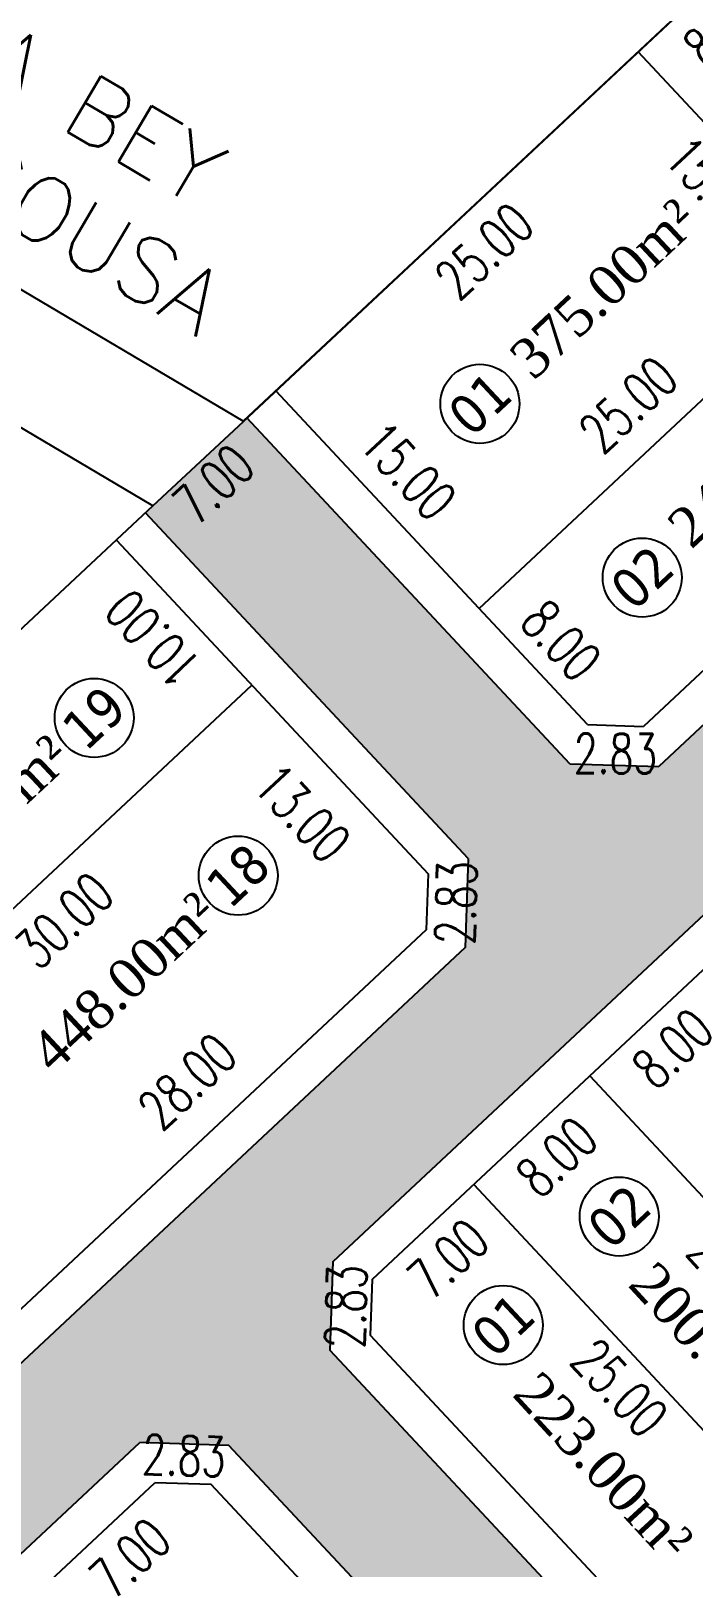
# Model space of a CAD drawing. Header units: metres. Extents: x 437145 to 438174, y 9614495 to 9615043.
# Drawn here: x 437400.5 to 437433.9, y 9614847.4 to 9614924.8 of the extents above; entities that cross this region are included whole.
import ezdxf

# ---------------------------------------------------------------- set-up
doc = ezdxf.new("R2010")
doc.units = ezdxf.units.M
doc.header["$PDMODE"] = 35
doc.header["$PDSIZE"] = 0.1
for name, color, linetype in [('ADUTORA', 90, 'Continuous'), ('COTAS', 10, 'Continuous'), ('Layer3', 1, 'Continuous'), ('M_FIO', 32, 'Continuous'), ('ÁREA', 7, 'Continuous')]:
    doc.layers.add(name, color=color, linetype=linetype)
doc.styles.add('COTAS', font='romans.shx', dxfattribs={"width": 0.7})
doc.styles.add('symplex', font='simplex.shx', dxfattribs={"bigfont": 'bigfont.shx'})
doc.styles.add('tahoma', font='tahoma.ttf')
doc.styles.add('ÁREA', font='times.ttf', dxfattribs={"height": 2})
doc.dimstyles.new('C-75', dxfattribs={"dimtxt": 2, "dimasz": 0.2, "dimexe": 0, "dimexo": 0, "dimgap": 1, "dimtad": 0, "dimzin": 4, "dimdsep": 46, "dimtxsty": 'COTAS', "dimblk1": 'BOL-COT', "dimblk2": 'BOL-COT', "dimsah": 1, "dimcen": 0.1, "dimse1": 1, "dimse2": 1, "dimsd1": 1, "dimsd2": 1, "dimclrd": 8, "dimclre": 256, "dimaunit": 1, "dimadec": 3, "dimazin": 0, "dimtfac": 0.5, "dimtix": 1, "dimtmove": 0, "dimatfit": 3, "dimldrblk": 'BOL-COT', "dimfxl": 1, "dimtolj": 1, "dimtzin": 0, "dimarcsym": 0})

# ---------------------------------------------------------------- blocks, each defined once
blk = doc.blocks.new('*D18')
at = {"layer": 'Defpoints', "color": 0, "transparency": 16777216}
for p in [(2711.258, 1186.005), (2736.258, 1186.006), (2736.258, 1184.53)]:
    blk.add_point(p, dxfattribs=at)
at = {"layer": 'Layer3', "transparency": 16777216, "insert": (2723.758, 1184.53), "char_height": 2, "attachment_point": 5, "rotation": 0.00204, "style": 'COTAS'}
blk.add_mtext('\\A1;25.00', dxfattribs=at)
blk = doc.blocks.new('BOL-COT')
at = {"layer": 'COTAS'}
for p, q in [((-2, 0), (2, 0)), ((0, -3), (0, 3))]:
    blk.add_line(p, q, dxfattribs=at)
blk.add_circle((0, 0), 0.4, dxfattribs=at)
blk = doc.blocks.new('*D19')
at = {"layer": 'Defpoints', "color": 0, "transparency": 16777216}
for p in [(2736.272, 1173.924), (2711.272, 1171.553), (2736.272, 1171.554)]:
    blk.add_point(p, dxfattribs=at)
at = {"layer": 'Layer3', "transparency": 16777216, "insert": (2723.772, 1173.923), "char_height": 2, "attachment_point": 5, "rotation": 0.00204, "style": 'COTAS'}
blk.add_mtext('\\A1;25.00', dxfattribs=at)
blk = doc.blocks.new('*D20')
at = {"layer": 'Defpoints', "color": 0, "transparency": 16777216}
for p in [(2736.272, 1163.833), (2713.272, 1161.553), (2736.272, 1161.554)]:
    blk.add_point(p, dxfattribs=at)
at = {"layer": 'Layer3', "transparency": 16777216, "insert": (2724.772, 1163.832), "char_height": 2, "attachment_point": 5, "rotation": 0.00204, "style": 'COTAS'}
blk.add_mtext('\\A1;23.00', dxfattribs=at)
blk = doc.blocks.new('*D21')
at = {"layer": 'Defpoints', "color": 0, "transparency": 16777216}
for p in [(2736.271, 1186.554), (2734.428, 1171.554), (2736.272, 1171.554)]:
    blk.add_point(p, dxfattribs=at)
at = {"layer": 'Layer3', "transparency": 16777216, "insert": (2734.428, 1179.054), "char_height": 2, "attachment_point": 5, "rotation": 270.00204, "style": 'COTAS'}
blk.add_mtext('\\A1;15.00', dxfattribs=at)
blk = doc.blocks.new('*D216')
at = {"layer": 'Defpoints', "color": 0, "transparency": 16777216}
for p in [(2711.271, 1186.553), (2711.272, 1171.553), (2713.388, 1171.553)]:
    blk.add_point(p, dxfattribs=at)
at = {"layer": 'Layer3', "transparency": 16777216, "insert": (2713.388, 1179.053), "char_height": 2, "attachment_point": 5, "rotation": 270.00204, "style": 'COTAS'}
blk.add_mtext('\\A1;15.00', dxfattribs=at)
blk = doc.blocks.new('*D217')
at = {"layer": 'Defpoints', "color": 0, "transparency": 16777216}
for p in [(2711.272, 1171.553), (2711.272, 1163.553), (2713.186, 1163.553)]:
    blk.add_point(p, dxfattribs=at)
at = {"layer": 'Layer3', "transparency": 16777216, "insert": (2713.186, 1167.553), "char_height": 2, "attachment_point": 5, "rotation": 270.00204, "style": 'COTAS'}
blk.add_mtext('\\A1;8.00', dxfattribs=at)
blk = doc.blocks.new('*D219')
at = {"layer": 'Defpoints', "color": 0, "transparency": 16777216}
for p in [(2670.271, 1186.551), (2700.269, 1186.552), (2700.269, 1184.686)]:
    blk.add_point(p, dxfattribs=at)
at = {"layer": 'Layer3', "transparency": 16777216, "insert": (2685.27, 1184.685), "char_height": 2, "attachment_point": 5, "rotation": 0.00204, "style": 'COTAS'}
blk.add_mtext('\\A1;30.00', dxfattribs=at)
blk = doc.blocks.new('*D220')
at = {"layer": 'Defpoints', "color": 0, "transparency": 16777216}
for p in [(2670.272, 1176.553), (2700.27, 1176.557), (2700.271, 1174.356)]:
    blk.add_point(p, dxfattribs=at)
at = {"layer": 'Layer3', "transparency": 16777216, "insert": (2685.271, 1174.354), "char_height": 2, "attachment_point": 5, "rotation": 0.00769, "style": 'COTAS'}
blk.add_mtext('\\A1;30.00', dxfattribs=at)
blk = doc.blocks.new('*D221')
at = {"layer": 'Defpoints', "color": 0, "transparency": 16777216}
for p in [(2698.272, 1164.204), (2670.27, 1161.553), (2698.272, 1161.552)]:
    blk.add_point(p, dxfattribs=at)
at = {"layer": 'Layer3', "transparency": 16777216, "insert": (2684.271, 1164.204), "char_height": 2, "attachment_point": 5, "rotation": 359.99801, "style": 'COTAS'}
blk.add_mtext('\\A1;28.00', dxfattribs=at)
blk = doc.blocks.new('*D222')
at = {"layer": 'Defpoints', "color": 0, "transparency": 16777216}
for p in [(2700.834, 1186.649), (2698.226, 1176.649), (2700.834, 1176.649)]:
    blk.add_point(p, dxfattribs=at)
at = {"layer": 'Layer3', "transparency": 16777216, "insert": (2698.226, 1181.649), "char_height": 2, "attachment_point": 5, "rotation": 89.99827, "style": 'COTAS'}
blk.add_mtext('\\A1;10.00', dxfattribs=at)
blk = doc.blocks.new('*D223')
at = {"layer": 'Defpoints', "color": 0, "transparency": 16777216}
for p in [(2700.943, 1176.604), (2697.728, 1163.603), (2700.947, 1163.603)]:
    blk.add_point(p, dxfattribs=at)
at = {"layer": 'Layer3', "transparency": 16777216, "insert": (2697.726, 1170.103), "char_height": 2, "attachment_point": 5, "rotation": 270.01493, "style": 'COTAS'}
blk.add_mtext('\\A1;13.00', dxfattribs=at)
blk = doc.blocks.new('*D225')
at = {"layer": 'Defpoints', "color": 0, "transparency": 16777216}
for p in [(2670.272, 1176.553), (2670.27, 1161.553), (2672.241, 1161.553)]:
    blk.add_point(p, dxfattribs=at)
at = {"layer": 'Layer3', "transparency": 16777216, "insert": (2672.242, 1169.053), "char_height": 2, "attachment_point": 5, "rotation": 89.99263, "style": 'COTAS'}
blk.add_mtext('\\A1;15.00', dxfattribs=at)
blk = doc.blocks.new('*D457')
at = {"layer": 'Defpoints', "color": 0, "transparency": 16777216}
for p in [(2662.273, 1150.551), (2669.273, 1150.551), (2669.273, 1148.632)]:
    blk.add_point(p, dxfattribs=at)
at = {"layer": 'Layer3', "transparency": 16777216, "insert": (2665.773, 1148.632), "char_height": 2, "attachment_point": 5, "rotation": 0.00202, "style": 'COTAS'}
blk.add_mtext('\\A1;7.00', dxfattribs=at)
blk = doc.blocks.new('*D472')
at = {"layer": 'Defpoints', "color": 0, "transparency": 16777216}
for p in [(2671.273, 1148.551), (2669.537, 1125.551), (2671.274, 1125.551)]:
    blk.add_point(p, dxfattribs=at)
at = {"layer": 'Layer3', "transparency": 16777216, "insert": (2669.536, 1137.051), "char_height": 2, "attachment_point": 5, "rotation": 270.00204, "style": 'COTAS'}
blk.add_mtext('\\A1;23.00', dxfattribs=at)
blk = doc.blocks.new('*D549')
at = {"layer": 'Defpoints', "color": 0, "transparency": 16777216}
for p in [(2684.273, 1150.552), (2691.273, 1150.552), (2691.273, 1148.695)]:
    blk.add_point(p, dxfattribs=at)
at = {"layer": 'Layer3', "transparency": 16777216, "insert": (2687.773, 1148.695), "char_height": 2, "attachment_point": 5, "rotation": 0.00204, "style": 'COTAS'}
blk.add_mtext('\\A1;7.00', dxfattribs=at)
blk = doc.blocks.new('*D551')
at = {"layer": 'Defpoints', "color": 0, "transparency": 16777216}
for p in [(2691.273, 1150.552), (2699.273, 1150.552), (2699.273, 1148.703)]:
    blk.add_point(p, dxfattribs=at)
at = {"layer": 'Layer3', "transparency": 16777216, "insert": (2695.273, 1148.703), "char_height": 2, "attachment_point": 5, "rotation": 0.00203, "style": 'COTAS'}
blk.add_mtext('\\A1;8.00', dxfattribs=at)
blk = doc.blocks.new('*D552')
at = {"layer": 'Defpoints', "color": 0, "transparency": 16777216}
for p in [(2699.273, 1150.552), (2697.643, 1125.552), (2699.274, 1125.552)]:
    blk.add_point(p, dxfattribs=at)
at = {"layer": 'Layer3', "transparency": 16777216, "insert": (2697.643, 1138.052), "char_height": 2, "attachment_point": 5, "rotation": 270.00204, "style": 'COTAS'}
blk.add_mtext('\\A1;25.00', dxfattribs=at)
blk = doc.blocks.new('*D553')
at = {"layer": 'Defpoints', "color": 0, "transparency": 16777216}
for p in [(2691.273, 1150.552), (2689.643, 1125.552), (2691.274, 1125.552)]:
    blk.add_point(p, dxfattribs=at)
at = {"layer": 'Layer3', "transparency": 16777216, "insert": (2689.643, 1138.052), "char_height": 2, "attachment_point": 5, "rotation": 270.00204, "style": 'COTAS'}
blk.add_mtext('\\A1;25.00', dxfattribs=at)
blk = doc.blocks.new('*D555')
at = {"layer": 'Defpoints', "color": 0, "transparency": 16777216}
for p in [(2699.273, 1150.552), (2707.273, 1150.553), (2707.273, 1148.703)]:
    blk.add_point(p, dxfattribs=at)
at = {"layer": 'Layer3', "transparency": 16777216, "insert": (2703.273, 1148.703), "char_height": 2, "attachment_point": 5, "rotation": 0.00203, "style": 'COTAS'}
blk.add_mtext('\\A1;8.00', dxfattribs=at)
blk = doc.blocks.new('*D556')
at = {"layer": 'Defpoints', "color": 0, "transparency": 16777216}
for p in [(2707.273, 1150.553), (2705.643, 1125.553), (2707.274, 1125.553)]:
    blk.add_point(p, dxfattribs=at)
at = {"layer": 'Layer3', "transparency": 16777216, "insert": (2705.643, 1138.053), "char_height": 2, "attachment_point": 5, "rotation": 270.00204, "style": 'COTAS'}
blk.add_mtext('\\A1;25.00', dxfattribs=at)
blk = doc.blocks.new('*D564')
at = {"layer": 'Defpoints', "color": 0, "transparency": 16777216}
for p in [(2691.274, 1127.456), (2682.274, 1125.552), (2691.274, 1125.552)]:
    blk.add_point(p, dxfattribs=at)
at = {"layer": 'Layer3', "transparency": 16777216, "insert": (2686.774, 1127.456), "char_height": 2, "attachment_point": 5, "rotation": 0.00204, "style": 'COTAS'}
blk.add_mtext('\\A1;9.00', dxfattribs=at)
blk = doc.blocks.new('*D638')
at = {"layer": 'Defpoints', "color": 0, "transparency": 16777216}
for p in [(2684.273, 1150.552), (2681.364, 1149.461), (2682.273, 1148.552)]:
    blk.add_point(p, dxfattribs=at)
at = {"layer": 'Layer3', "transparency": 16777216, "insert": (2682.364, 1150.461), "char_height": 2, "attachment_point": 5, "rotation": 45.00204, "style": 'COTAS'}
blk.add_mtext('\\A1;2.83', dxfattribs=at)
blk = doc.blocks.new('*D833')
at = {"layer": 'Defpoints', "color": 0, "transparency": 16777216}
for p in [(2669.273, 1150.551), (2672.273, 1149.551), (2671.273, 1148.551)]:
    blk.add_point(p, dxfattribs=at)
at = {"layer": 'Layer3', "transparency": 16777216, "insert": (2671.273, 1150.551), "char_height": 2, "attachment_point": 5, "rotation": 315.00204, "style": 'COTAS'}
blk.add_mtext('\\A1;2.83', dxfattribs=at)
blk = doc.blocks.new('*D851')
at = {"layer": 'Defpoints', "color": 0, "transparency": 16777216}
for p in [(2700.272, 1163.552), (2698.272, 1161.552), (2699.298, 1160.527)]:
    blk.add_point(p, dxfattribs=at)
at = {"layer": 'Layer3', "transparency": 16777216, "insert": (2700.298, 1161.527), "char_height": 2, "attachment_point": 5, "rotation": 45.00204, "style": 'COTAS'}
blk.add_mtext('\\A1;2.83', dxfattribs=at)
blk = doc.blocks.new('*D852')
at = {"layer": 'Defpoints', "color": 0, "transparency": 16777216}
for p in [(2711.272, 1163.553), (2713.328, 1161.612), (2712.33, 1160.554)]:
    blk.add_point(p, dxfattribs=at)
at = {"layer": 'Layer3', "transparency": 16777216, "insert": (2711.302, 1161.525), "char_height": 2, "attachment_point": 5, "rotation": 316.64208, "style": 'COTAS'}
blk.add_mtext('\\A1;2.83', dxfattribs=at)
blk = doc.blocks.new('*D853')
at = {"layer": 'Defpoints', "color": 0, "transparency": 16777216}
for p in [(2702.271, 1186.552), (2709.271, 1186.553), (2709.271, 1185.257)]:
    blk.add_point(p, dxfattribs=at)
at = {"layer": 'Layer3', "transparency": 16777216, "insert": (2705.771, 1185.257), "char_height": 2, "attachment_point": 5, "rotation": 0.00204, "style": 'COTAS'}
blk.add_mtext('\\A1;7.00', dxfattribs=at)
blk = doc.blocks.new('*D854')
at = {"layer": 'Defpoints', "color": 0, "transparency": 16777216}
for p in [(2736.271, 1186.554), (2744.271, 1186.554), (2744.271, 1184.523)]:
    blk.add_point(p, dxfattribs=at)
at = {"layer": 'Layer3', "transparency": 16777216, "insert": (2740.271, 1184.523), "char_height": 2, "attachment_point": 5, "rotation": 0.00204, "style": 'COTAS'}
blk.add_mtext('\\A1;8.00', dxfattribs=at)
blk = doc.blocks.new('atutu')
h = blk.add_hatch(color=252)
h.dxf.hatch_style = 1
h.paths.add_polyline_path([(2863.271, 1159.558), (2832.441, 1159.557), (2829.27, 1162.729), (2829.271, 1186.557), (2822.271, 1186.557), (2822.27, 1162.728), (2819.098, 1159.557), (2712.444, 1159.553), (2709.272, 1162.724), (2709.271, 1186.548), (2702.271, 1186.553), (2702.272, 1162.724), (2699.101, 1159.552), (2531.944, 1159.546), (2528.772, 1162.718), (2528.771, 1186.546), (2521.771, 1186.546), (2521.772, 1162.718), (2518.601, 1159.546), (2436.444, 1159.543), (2433.273, 1162.713), (2433.273, 1186.282), (2426.273, 1186.282), (2426.282, 928.758), (2433.282, 928.743), (2433.28, 991.384), (2436.439, 994.543), (2521.437, 994.546), (2521.437, 994.546), (2524.218, 994.546), (2531.218, 994.546), (2534.78, 994.547), (2534.769, 994.547), (2792.107, 994.556), (2795.278, 991.384), (2795.281, 928.756), (2802.281, 928.756), (2802.278, 991.395), (2805.439, 994.556), (2853.118, 994.558), (2856.278, 991.397), (2856.281, 928.758), (2863.271, 928.758)])
h.paths.add_polyline_path([(2612.273, 1149.378), (2612.278, 1004.721), (2609.106, 1001.549), (2561.45, 1001.548), (2558.278, 1004.719), (2558.273, 1149.376), (2561.444, 1152.548), (2609.101, 1152.549)], flags=16)
h.paths.add_polyline_path([(2619.273, 1149.378), (2622.444, 1152.55), (2670.101, 1152.551), (2673.273, 1149.38), (2673.278, 1004.723), (2670.106, 1001.551), (2622.45, 1001.55), (2619.278, 1004.721)], flags=16)
h.paths.add_polyline_path([(2551.273, 1149.376), (2551.278, 1004.719), (2548.106, 1001.547), (2500.45, 1001.545), (2497.278, 1004.717), (2497.273, 1149.374), (2500.444, 1152.545), (2548.101, 1152.547)], flags=16)
h.paths.add_polyline_path([(2680.273, 1149.38), (2683.444, 1152.552), (2731.101, 1152.554), (2734.273, 1149.382), (2734.278, 1004.725), (2731.106, 1001.554), (2683.45, 1001.552), (2680.278, 1004.723)], flags=16)
h.paths.add_polyline_path([(2490.273, 1149.373), (2490.278, 1004.717), (2487.106, 1001.545), (2436.452, 1001.543), (2433.279, 1004.716), (2433.274, 1149.373), (2436.444, 1152.543), (2487.101, 1152.545)], flags=16)
h.paths.add_polyline_path([(2741.273, 1149.382), (2744.444, 1152.554), (2792.101, 1152.556), (2795.273, 1149.384), (2795.278, 1004.727), (2792.106, 1001.556), (2744.45, 1001.554), (2741.278, 1004.725)], flags=16)
h.paths.add_polyline_path([(2802.273, 1149.384), (2805.444, 1152.556), (2853.101, 1152.558), (2856.273, 1149.386), (2856.278, 1004.73), (2853.106, 1001.558), (2805.45, 1001.556), (2802.278, 1004.728)], flags=16)
at = {"layer": 'Layer3', "color": 0}
for p, q in [((2671.273, 1148.551), (2669.273, 1150.551)), ((2682.273, 1148.552), (2684.273, 1150.552))]:
    blk.add_line(p, q, dxfattribs=at)
for points in [[(2702.797, 1186.553), (2480.954, 1186.545)], [(2700.269, 1186.552), (2700.272, 1163.552)], [(2702.797, 1186.553), (2709.027, 1186.549)], [(2820.271, 1186.557), (2709.025, 1186.553)], [(2709.027, 1186.549), (2822.273, 1186.553)], [(2711.272, 1163.553), (2711.271, 1186.553)], [(2736.272, 1161.554), (2736.271, 1186.554)], [(2670.272, 1176.553), (2700.27, 1176.552)], [(2711.272, 1171.553), (2736.272, 1171.554)], [(2700.272, 1163.552), (2698.272, 1161.552)], [(2711.272, 1163.553), (2711.272, 1163.553), (2713.272, 1161.553)], [(2698.272, 1161.552), (2532.772, 1161.546)], [(2818.27, 1161.557), (2713.272, 1161.553)], [(2623.273, 1150.55), (2669.273, 1150.551)], [(2684.273, 1150.552), (2730.273, 1150.553)], [(2691.273, 1150.552), (2691.274, 1125.552)], [(2699.273, 1150.552), (2699.274, 1125.552)], [(2671.278, 1005.551), (2671.273, 1148.551)], [(2682.278, 1005.552), (2682.273, 1148.552)]]:
    blk.add_lwpolyline(points, dxfattribs=at)
for centre in [(2693.338, 1180.773), (2718.338, 1179.052), (2693.216, 1170.015), (2718.338, 1167.075), (2687.517, 1144.364), (2695.517, 1144.364)]:
    blk.add_circle(centre, 1.991, dxfattribs=at)
at = {"layer": 'M_FIO'}
for p, q in [((2709.272, 1162.724), (2712.444, 1159.553)), ((2709.272, 1162.724), (2712.444, 1159.553)), ((2673.273, 1149.38), (2670.101, 1152.551)), ((2673.273, 1149.38), (2670.101, 1152.551)), ((2680.273, 1149.38), (2683.444, 1152.552)), ((2680.273, 1149.38), (2683.444, 1152.552))]:
    blk.add_line(p, q, dxfattribs=at)
for points in [[(2702.797, 1186.553), (2692.661, 1221.158)], [(2709.025, 1186.553), (2698.891, 1221.158)], [(2702.272, 1162.724), (2702.271, 1186.552)], [(2702.272, 1162.724), (2702.271, 1186.552)], [(2702.797, 1186.553), (2709.027, 1186.549)], [(2709.272, 1162.724), (2709.271, 1186.553)], [(2709.272, 1162.724), (2709.271, 1186.553)], [(2702.272, 1162.724), (2699.101, 1159.552)], [(2702.272, 1162.724), (2699.101, 1159.552)], [(2699.101, 1159.552), (2531.944, 1159.546)], [(2699.101, 1159.552), (2531.944, 1159.546)], [(2819.098, 1159.557), (2712.444, 1159.553)], [(2819.098, 1159.557), (2712.444, 1159.553)], [(2622.444, 1152.55), (2670.101, 1152.551)], [(2622.444, 1152.55), (2670.101, 1152.551)], [(2683.444, 1152.552), (2731.101, 1152.554)], [(2683.444, 1152.552), (2731.101, 1152.554)], [(2673.278, 1004.723), (2673.273, 1149.38)], [(2673.278, 1004.723), (2673.273, 1149.38)], [(2680.278, 1004.723), (2680.273, 1149.38)], [(2680.278, 1004.723), (2680.273, 1149.38)]]:
    blk.add_lwpolyline(points, dxfattribs=at)
at = {"layer": 'ADUTORA', "color": 7, "style": 'symplex'}
for s, p in [('RUA BEY', (2709.271, 1214.158)), (' DE SOUSA', (2703.271, 1214.658))]:
    blk.add_text(s, height=3.2843, rotation=286.48593, dxfattribs=at).set_placement(p)
at = {"layer": 'Layer3', "color": 5, "char_height": 2, "attachment_point": 5, "rotation": 0.00204, "style": 'tahoma'}
for s, insert in [('\\A1;19', (2693.338, 1180.773)), ('\\A1;01', (2718.338, 1179.052)), ('\\A1;18', (2693.216, 1170.015)), ('\\A1;02', (2718.338, 1167.075)), ('\\A1;01', (2687.517, 1144.364)), ('\\A1;02', (2695.517, 1144.364))]:
    blk.add_mtext(s, dxfattribs=dict(at, insert=insert))
at = {"layer": 'ÁREA', "linetype": 'Continuous', "lineweight": -2, "extrusion": (0.026231, -0.000465703, 0.999656), "style": 'ÁREA'}
for s, p in [('300.00m²', (1227.274, -2657.38, 65.227)), ('375.00m²', (1226.151, -2698.933, 66.004)), ('448.00m²', (1216.431, -2657.598, 65.232)), ('248.00m²', (1214.518, -2699.154, 65.999))]:
    blk.add_text(s, height=2, rotation=271, dxfattribs=at).set_placement(p)
at = {"layer": 'ÁREA', "linetype": 'Continuous', "lineweight": -2, "extrusion": (-0.000658808, -0.026227, 0.999656), "style": 'ÁREA'}
for s, p in [('223.00m²', (2655.887, 1208.053, -36.218)), ('200.00m²', (2663.917, 1208.313, -36.225))]:
    blk.add_text(s, height=2, rotation=271, dxfattribs=at).set_placement(p)
at = {"layer": 'Layer3', "color": 0}
for p1, p2, distance, picture, middle in [((2670.271, 1186.551), (2700.269, 1186.552), -1.866, '*D219', (2685.27, 1184.685)), ((2700.834, 1186.649), (2700.834, 1176.649), -2.608, '*D222', (2698.226, 1181.649)), ((2702.271, 1186.552), (2709.271, 1186.553), -1.296, '*D853', (2705.771, 1185.257)), ((2711.271, 1186.553), (2711.272, 1171.553), 2.116, '*D216', (2713.388, 1179.053)), ((2736.271, 1186.554), (2736.272, 1171.554), -1.843, '*D21', (2734.428, 1179.054)), ((2736.271, 1186.554), (2744.271, 1186.554), -2.031, '*D854', (2740.271, 1184.523)), ((2711.258, 1186.005), (2736.258, 1186.006), -1.476, '*D18', (2723.758, 1184.53)), ((2670.272, 1176.553), (2670.27, 1161.553), 1.971, '*D225', (2672.242, 1169.053)), ((2670.272, 1176.553), (2700.27, 1176.557), -2.201, '*D220', (2685.271, 1174.354)), ((2700.943, 1176.604), (2700.947, 1163.603), -3.219, '*D223', (2697.726, 1170.103)), ((2711.272, 1171.553), (2736.272, 1171.554), 2.37, '*D19', (2723.772, 1173.923)), ((2711.272, 1171.553), (2711.272, 1163.553), 1.914, '*D217', (2713.186, 1167.553)), ((2670.27, 1161.553), (2698.272, 1161.552), 2.651, '*D221', (2684.271, 1164.204)), ((2713.272, 1161.553), (2736.272, 1161.554), 2.279, '*D20', (2724.772, 1163.832)), ((2700.272, 1163.552), (2698.272, 1161.552), 1.45, '*D851', (2700.298, 1161.527)), ((2711.272, 1163.553), (2713.328, 1161.612), -1.454, '*D852', (2711.302, 1161.525)), ((2669.273, 1150.551), (2671.273, 1148.551), 1.414, '*D833', (2671.273, 1150.551)), ((2684.273, 1150.552), (2682.273, 1148.552), -1.285, '*D638', (2682.364, 1150.461)), ((2662.273, 1150.551), (2669.273, 1150.551), -1.92, '*D457', (2665.773, 1148.632)), ((2684.273, 1150.552), (2691.273, 1150.552), -1.857, '*D549', (2687.773, 1148.695)), ((2691.273, 1150.552), (2691.274, 1125.552), -1.63, '*D553', (2689.643, 1138.052)), ((2691.273, 1150.552), (2699.273, 1150.552), -1.85, '*D551', (2695.273, 1148.703)), ((2699.273, 1150.552), (2699.274, 1125.552), -1.63, '*D552', (2697.643, 1138.052)), ((2699.273, 1150.552), (2707.273, 1150.553), -1.85, '*D555', (2703.273, 1148.703)), ((2707.273, 1150.553), (2707.274, 1125.553), -1.63, '*D556', (2705.643, 1138.053)), ((2671.273, 1148.551), (2671.274, 1125.551), -1.737, '*D472', (2669.536, 1137.051)), ((2682.274, 1125.552), (2691.274, 1125.552), 1.904, '*D564', (2686.774, 1127.456))]:
    dim = blk.add_aligned_dim(p1=p1, p2=p2, distance=distance, dimstyle='C-75', dxfattribs=at)
    dim.commit()
    dim.dimension.update_dxf_attribs({"geometry": picture, "text_midpoint": middle})

msp = doc.modelspace()

# ---------------------------------------------------------------- block references
at = {"rotation": 43.07140519794264}
msp.add_blockref('atutu', (436242.56989, 9612188.32106), dxfattribs=at)

doc.saveas('drawing.dxf')
